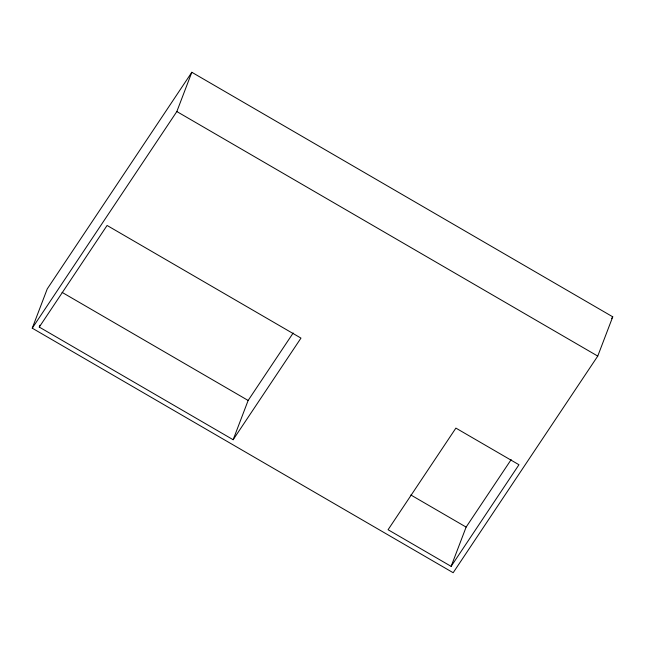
<?xml version="1.0" encoding="UTF-8"?>
<svg xmlns="http://www.w3.org/2000/svg" width="645" height="645" viewBox="0 0 645 645"><rect width="100%" height="100%" fill="white"/><g stroke="black" fill="none" stroke-linecap="round" stroke-linejoin="round"><path stroke-width="0.97" d="M32.25 328.184L47.246 288.912L191.831 72.28L612.75 316.816L597.754 356.088L453.169 572.72L32.25 328.184L176.835 111.545L191.831 72.28M39.264 327.079L107.086 225.46L300.973 338.101L233.151 439.721L39.264 327.079L39.974 325.209M233.151 439.721L248.14 400.456L293.177 332.989M451.129 566.366L518.959 464.739L455.894 428.103L388.072 529.73L451.129 566.366L466.125 527.094L511.154 459.627M611.637 318.493L612.75 316.816M176.835 111.545L597.754 356.088M62.081 292.362L248.14 400.456M410.841 494.981L466.125 527.094"/></g></svg>
